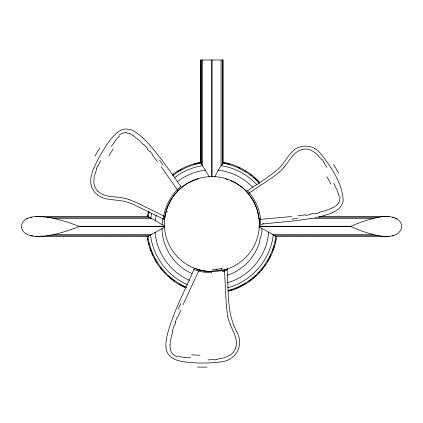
<?xml version="1.0" encoding="UTF-8"?>
<svg xmlns="http://www.w3.org/2000/svg" width="423" height="423" viewBox="0 0 423 423"><rect width="100%" height="100%" fill="white"/><g stroke="black" fill="none" stroke-linecap="round" stroke-linejoin="round"><path stroke-width="0.63" d="M259.373 224.819L259.357 225.517L259.278 220.943M209.131 176.973C206.773 171.987 203.236 167.339 200.83 162.633L200.83 60.003M259.098 227.082C265.433 228.425 259.415 237.953 259.616 242.025C255.006 257.47 242.612 270.419 227.183 275.251M170.109 344.576L171.13 337.676A73.623 66.422 -66.8 0 1 171.833 334.757L172.928 330.897M164.547 220.103L164.838 216.539L136.825 202.754L128.449 199.365M261.763 228.351L268.674 232.179C267.003 255.397 249.919 276.573 227.394 282.707M147.712 216.661L147.876 215.455M276.679 236.177C273.602 261.948 253.863 284.658 228.727 291.183M268.674 232.179L273.237 234.961C270.509 259.606 251.791 281.48 227.733 287.682M163.727 216.227L163.775 219.267L133.668 204.515L126.482 201.871L122.855 201.025L106.77 198.979L102.398 197.721L98.168 195.489L94.562 192.195L91.997 187.965L90.755 183.207L90.771 178.458L92.975 169.909L98.321 158.599L106.718 144.708L111.561 138.194L117.398 132.325L121.216 130.02L123.474 129.285L126.123 128.967L130.85 129.687L134.979 131.627L141.795 136.872L147.685 142.757L153.131 148.944L163.252 161.829L180.769 186.284L180.388 186.649M164.97 216.613C166.757 205.102 172.996 194.369 182.08 187.088M163.738 216.169C165.441 205.779 170.718 196.182 178.125 188.769M276.214 236.261L275.822 236.33C272.597 261.721 253.118 284.055 228.272 290.4M260.61 224.169C261.335 212.293 255.328 198.636 247.577 191.027M235.955 347.061C238.064 338.897 232.962 331.452 230.133 324.166M275.161 242.411L275.733 239.963M272.597 250.961L274.453 245.472M174.799 325.171L175.815 322.331M177.597 317.636L180.642 310.191M96.804 168.661L94.281 176.264L93.774 182.25A14.171 14.171 0 0 0 97.845 191.228M194.363 269.721L193.94 269.583C184.449 291.553 172.721 312.819 166.948 336.19C165.805 341.916 164.827 348.42 167.936 353.707C171.13 358.947 177.544 360.682 183.212 361.713C195.373 363.346 207.788 363.526 219.965 361.951C235.918 360.962 244.478 345.517 236.69 331.452C226.479 312.724 228.817 290.627 227.119 270.08C225.612 271.08 223.804 271.413 222.07 271.788M183.053 304.666L198.62 271.037A1.38 0.909 -75.3 0 1 199.825 270.027L206.064 271.222L211.881 271.582A1.38 0.571 90 0 0 211.315 272.83L204.473 272.28L197.16 270.694M214.62 176.973L218.226 170.258L222.953 163.119L222.953 60.003L200.798 60.003L200.809 163.125M269.964 256.962L270.773 255.164M98.03 165.916L100.737 160.566M267.569 261.234L268.177 260.187M268.779 259.135L269.694 257.559M147.749 216.782C153.464 218.633 158.895 223.429 164.785 225.924M263.122 267.801L261.176 270.165M264.56 265.813L265.279 264.824M338.326 203.278L335.999 205.715A19.194 17.623 -4.8 0 1 332.684 207.846M284.975 166.038C289.877 159.947 293.768 151.804 301.895 149.546M178.363 188.494L180.764 186.279M258.717 272.92L259.537 272M179.209 189.599L179.997 188.864M252.901 278.382L256.084 275.489M279.54 171.944L271.587 178.072L248.587 193.322L248.195 193.459L246.133 191.17M164.801 226.268L78.916 226.268C65.079 221.023 50.554 216.248 35.59 216.645C16.793 216.999 16.793 235.955 35.59 236.309L148.182 236.335L164.769 227.024M182.117 187.061L182.667 186.628M118.8 135.297L122.03 133.419A10.427 9.703 63.9 0 1 126.191 132.732M172.817 174.974L173.8 174.25M248.967 281.279L251.426 279.471M200.83 162.633L201.121 162.437M247.355 190.842L247.349 190.842C257.813 183.751 268.753 177.253 278.35 168.983C283.119 164.314 286.371 158.403 290.707 153.364C297.771 144.005 312.449 143.609 319.883 152.735C330.749 166.413 342.128 182.403 343.206 200.349C341.615 211.622 328.116 214.583 318.942 216.904M263.397 223.566L259.061 225.877M177.819 171.521L181.462 169.374M245.414 283.59L235.833 288.46M332.668 207.815L326.181 210.379A73.623 66.416 -6.8 0 1 323.299 211.23L319.407 212.214M258.95 226.268L351.079 226.268C360.052 222.234 369.427 218.992 379.119 217.221C387.14 215.677 400.644 216 401.85 226.474C399.724 239.021 382.974 236.986 373.81 234.643C366.011 232.687 358.403 230.006 351.079 226.686L258.955 226.686M164.79 226.686L78.916 226.686C65.079 231.926 50.554 236.7 35.59 236.309M227.838 268.817L227.061 269.086M227.574 268.912L227.204 269.039M234.019 289.078L227.965 290.966M226.94 269.128L222.133 270.461M193.967 164.267L200.031 162.829M313.517 213.456L310.551 213.996M305.591 214.799L297.623 215.883M310.863 218.527L294.641 220.854L262.445 223.984M216.973 359.259L224.819 357.641L230.255 355.087A14.171 14.171 0 0 0 235.992 347.072M291.632 216.555L260.573 219.341A1.38 0.888 -6.6 0 1 259.061 218.617L257.242 210.004L254.022 202.157M213.985 359.566L207.994 359.899M273.237 234.961L275.822 236.33M35.59 216.645L148.457 216.618M318.9 216.618L389.155 216.645M47.016 217.221L149.821 217.221M314.691 217.221L379.119 217.221M30.705 217.39L32.026 217.39M392.137 217.39L393.448 217.39M53.055 218.305L151.45 218.305M310.53 218.305L373.81 218.305M26.665 218.855L27.981 218.855M395.679 218.855L397.001 218.855M53.055 234.643L151.217 234.643M272.534 234.643L373.81 234.643M30.705 235.563L32.677 235.563M392.132 235.563L393.448 235.563M47.016 235.733L149.557 235.733M274.194 235.733L379.119 235.733M275.569 236.335L389.155 236.309M147.537 236.261L148.182 236.335M126.191 132.785L129.47 133.578M203.749 270.879L204.727 271.037M197.007 270.662L193.946 269.604M223.719 162.829L229.784 164.267M199.772 270.011L193.887 268.039M186.332 287.154C165.779 278.482 150.842 258.384 147.928 236.33M187.754 284.753C167.587 276.415 153.015 256.576 150.514 234.961M185.993 287.952C165.097 279.143 149.858 258.643 147.072 236.177M189.668 280.29C170.353 272.338 156.663 252.938 155.077 232.179M177.078 356.89L173.837 355.029A10.427 9.703 -56.1 0 1 171.162 351.772L170.258 348.51M192.016 273.517C174.287 266.046 162.21 247.524 161.993 228.351M238.207 167.434L239.989 168.254M186.136 287.64L178.86 283.896M244.891 170.908L245.932 171.521M132.949 135.413L138.411 139.749A73.623 66.416 53.2 0 1 140.589 141.821L143.386 144.698M222.704 162.485L222.953 163.119M248.179 193.443L253.721 201.591M250.442 174.609L251.918 175.698M174.784 281.279L168.576 276.314M253.811 177.248L258.717 181.885M97.877 191.196C103.889 197.107 112.888 196.409 120.613 197.604A47.603 47.561 44 0 1 128.455 199.344M245.869 190.9L246.138 191.175M246.228 191.27L246.551 191.614M162.982 270.625L160.269 267.304M164.214 272L165.033 272.92M147.41 149.182L149.361 151.482M152.539 155.373L157.456 161.729M321.951 159.889L316.626 153.903L311.693 150.472A14.171 14.171 0 0 0 301.885 149.509M161.036 166.583L177.285 189.694A1.38 0.878 43.8 0 1 177.597 191.201M323.711 162.321L326.995 167.344M154.363 258.088L157.092 262.81M253.663 201.491L254.075 202.273M151.899 252.769L152.978 255.164M150.123 247.91L151.154 250.961M148.589 242.411L149.16 244.859M258.178 213.472L258.379 214.398M227.738 316.499L226.331 305.549L224.55 271.206A1.38 0.296 74.6 0 1 224.491 269.874M258.559 215.318L258.723 216.232M147.712 238.138L147.876 239.349M339.849 195.622L339.854 199.36A10.427 9.703 3.9 0 1 338.374 203.304M163.775 219.273L163.743 218.892M351.079 226.268L351.079 226.686M222.921 60.003L222.921 162.633M222.271 60.003L222.271 164.367M221.049 60.003L221.049 165.89M212.108 60.003L212.108 176.502M211.643 60.003L211.643 176.502M202.702 60.003L202.702 165.89M201.48 60.003L201.48 164.367M78.916 226.268L78.916 226.686M230.16 324.155A47.603 47.561 -76 0 1 227.717 316.504M217.004 359.598A74.305 69.79 -18.6 0 1 214.001 359.904M207.185 367.085A126.974 86.778 -8.2 0 1 197.467 367.032M199.936 355.146A98.871 63.662 -7.6 0 1 191.667 354.897M190.63 357.779A66.189 51.733 -12.9 0 1 185.015 357.181M184.777 357.472A37.018 31.72 -20.2 0 1 177.57 355.917M170.199 348.526A19.194 17.623 -64.8 0 1 170.072 344.576M172.404 330.749A132.182 117.605 -67.3 0 1 174.281 324.996M175.27 322.141A194.67 167.973 -67.7 0 1 177.057 317.424M178.279 309.16A277.62 219.775 -67.7 0 1 180.721 303.571M222.16 268.335A41.285 27.886 -25.1 0 1 212.526 269.599M222.101 269.784A43.701 30.017 -24.6 0 1 211.923 270.963M222.154 268.764A42.305 31.08 -25.9 0 1 221.536 268.901M217.205 269.636A42.305 31.08 -25.9 0 1 215.968 269.779M284.954 166.022A47.603 47.561 -16 0 1 279.55 171.96M322.226 159.693A74.305 69.79 41.4 0 1 323.992 162.141M333.62 164.452A126.979 86.778 51.8 0 1 338.437 172.896M326.905 176.698A98.871 63.662 52.4 0 1 330.828 183.984M333.837 183.439A66.189 51.733 47.1 0 1 336.132 188.605M336.497 188.663A37.018 31.72 39.8 0 1 338.76 195.685M319.545 212.743A132.177 117.599 -7.3 0 1 313.623 213.99M310.656 214.567A194.665 167.968 -7.7 0 1 305.676 215.37M297.908 218.448A277.615 219.764 -7.7 0 1 291.849 219.13M259.066 218.411A4.69 0.323 87 0 1 259.299 220.806M96.497 168.518A74.305 69.79 -78.6 0 1 97.729 165.763M94.916 156.272A126.979 86.778 -68.2 0 1 99.823 147.881M108.88 155.965A98.876 63.667 -67.6 0 1 113.232 148.928M111.254 146.591A66.189 51.738 -72.9 0 1 114.58 142.022M114.448 141.673A37.018 31.72 -80.2 0 1 119.397 136.206M129.486 133.52A19.194 17.623 55.2 0 1 132.97 135.381M143.778 144.312A132.177 117.605 52.7 0 1 147.817 148.817M149.8 151.101A194.665 167.973 52.3 0 1 152.989 155.008M159.534 160.201A277.615 219.775 52.3 0 1 163.156 165.107M167.096 212.394A42.802 33.306 89.6 0 1 167.297 211.627M218.236 170.141A57.248 57.248 0 0 1 252.97 187.558M221.139 165.631A62.091 62.091 0 0 1 256.883 184.655M222.815 163.104A64.851 64.851 0 0 1 259.384 183.307M222.963 162.236A65.734 65.734 0 0 1 259.775 182.44M147.41 216.782A65.734 65.734 0 0 1 148.51 211.299M172.335 174.794A65.734 65.734 0 0 1 201.39 162.131M148.314 216.639A64.851 64.851 0 0 1 149.24 211.976M172.901 175.466A64.851 64.851 0 0 1 200.936 163.104M150.874 218.014A62.091 62.091 0 0 1 151.72 213.425M174.382 177.808A62.091 62.091 0 0 1 202.612 165.631M155.373 220.79A57.248 57.248 0 0 1 156.272 215.18M177.248 181.716A57.248 57.248 0 0 1 205.515 170.141M162.183 224.608A50.12 50.12 0 0 1 162.855 218.511M182.033 187.045A50.12 50.12 0 0 1 198.244 178.913M225.507 178.913A50.12 50.12 0 0 1 227.336 179.479M230.398 180.61A50.12 50.12 0 0 1 246.688 191.339M188.129 265.216A47.498 47.498 0 0 0 259.378 224.079A47.498 47.498 0 0 0 188.129 182.942A47.498 47.498 0 0 0 188.129 265.216"/></g></svg>
